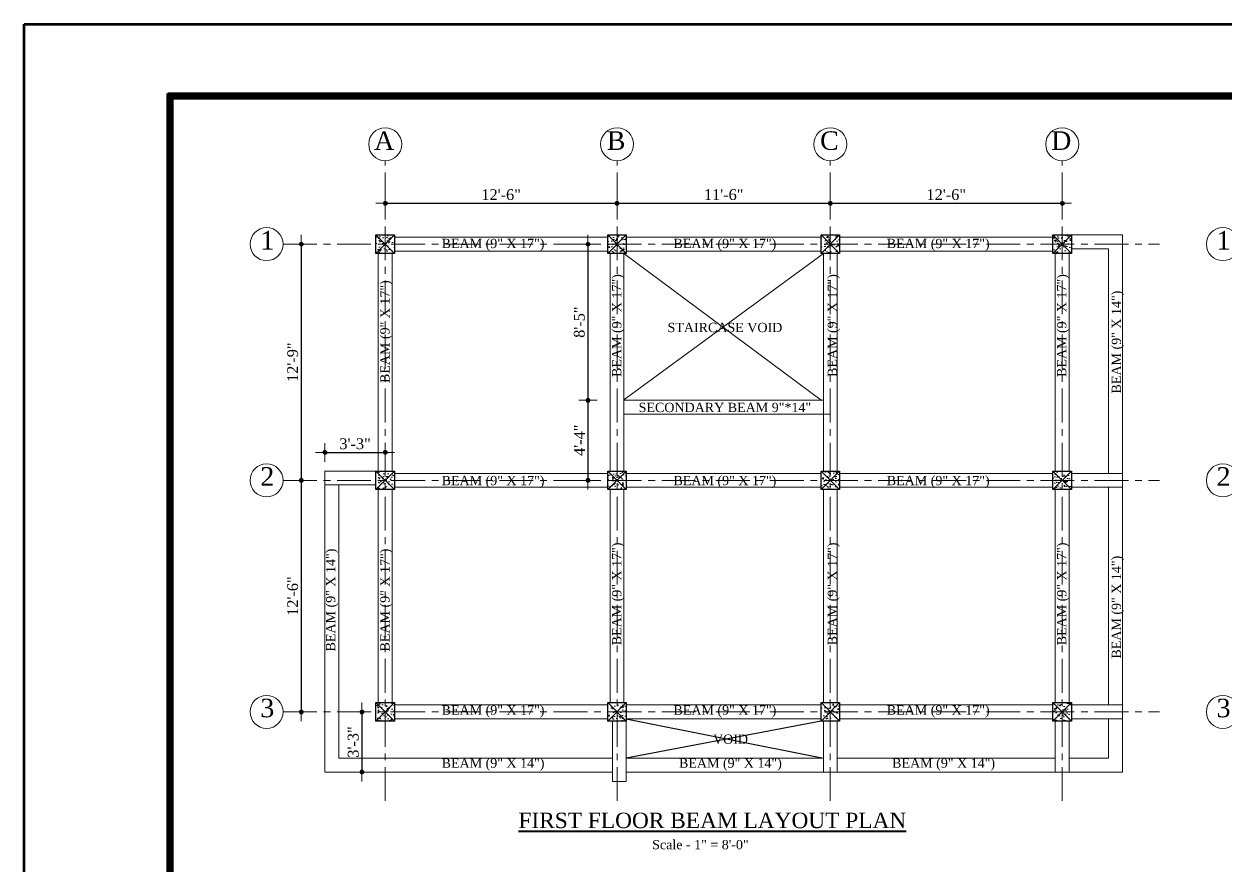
# Model space of a CAD drawing. Header units: inches. Extents: x 897 to 49934, y -34925 to -18564.
# Drawn here: x 23852 to 24630, y -23893 to -23348 of the extents above; entities that cross this region are included whole.
import ezdxf

# ---------------------------------------------------------------- set-up
doc = ezdxf.new("R2010")
doc.units = ezdxf.units.IN
doc.header["$LTSCALE"] = 35
doc.header["$MEASUREMENT"] = 0
doc.header["$PDMODE"] = 34
doc.linetypes.add('CENTERX2', pattern=[4, 2.5, -0.5, 0.5, -0.5])
doc.linetypes.add('DASHDOTX2', pattern=[2, 1, -0.5, 0, -0.5])
for name, color, linetype, lineweight in [('SES- Door&Window', 21, 'Continuous', 15), ('SES-CENTRE', 8, 'DASHDOTX2', 13), ('SES-DIMENSION', 142, 'Continuous', 13), ('SES-Excavation Line', 1, 'Continuous', 30), ('SES-HACTH', 8, 'Continuous', 13), ('SES-REBARS', 1, 'Continuous', 40), ('SES-SHEETS', 7, 'Continuous', 60), ('SES-SLAB OUTLINE', 4, 'Continuous', 18), ('SES-Staircase', 134, 'Continuous', 13), ('SES-TEXT', 3, 'Continuous', 20), ('SES-TitleText', 7, 'Continuous', 40), ('SES-Wall Plan', 6, 'Continuous', 30)]:
    doc.layers.add(name, color=color, linetype=linetype, lineweight=lineweight)
doc.styles.add('7 INCH', font='times.ttf', dxfattribs={"height": 7})
doc.styles.add('SES-ARAIL', font='times.ttf', dxfattribs={"height": 6})
doc.styles.add('SES-Title Text', font='times.ttf', dxfattribs={"height": 10})
doc.dimstyles.new('7 INCH', dxfattribs={"dimscale": 0, "dimtxt": 7, "dimasz": 1, "dimexe": 2, "dimexo": 9, "dimgap": 2, "dimtad": 1, "dimdec": 0, "dimzin": 3, "dimdsep": 46, "dimlunit": 4, "dimtxsty": '7 INCH', "dimblk": 'DIM', "dimcen": 3, "dimdle": 3, "dimse1": 1, "dimse2": 1, "dimclrd": 256, "dimclre": 256, "dimclrt": 7, "dimadec": 1, "dimazin": 2, "dimtfac": 1, "dimtdec": 0, "dimtix": 1, "dimtofl": 0, "dimtmove": 2, "dimatfit": 3, "dimldrblk": 'ARW', "dimfxl": 2, "dimfrac": 2, "dimtolj": 2, "dimtzin": 0, "dimarcsym": 0})

# ---------------------------------------------------------------- blocks, each defined once
blk = doc.blocks.new('c11')
at = {"layer": 'SES-HACTH', "linetype": 'ByBlock'}
h = blk.add_hatch(dxfattribs=at)
h.set_pattern_fill('AR-CONC', color=256)
h.set_pattern_definition([(50, (-20422.33, 19414.4167), (7.1726018, -0.6275213), [0.75, -8.25]), (355, (-20422.33, 19414.417), (-1.3875133, 7.5219213), [0.6, -6.6]), (100.451444, (-20421.732, 19414.3644), (5.7850885, 6.8943999), [0.637402, -7.0114211]), (46.1842, (-20422.33, 19416.417), (10.6724133, -1.6551928), [1.125, -12.375]), (96.635635, (-20421.441, 19416.279), (9.3466195, 9.741186), [0.9561034, -10.5171376]), (351.184164, (-20422.33, 19416.417), (9.3466195, 9.741186), [0.9, -9.9]), (21, (-20421.33, 19415.9167), (5.9690705, -4.0261889), [0.75, -8.25]), (326, (-20421.33, 19415.917), (2.4331533, 7.2515005), [0.6, -6.6]), (71.451445, (-20420.8325, 19415.581), (8.4022238, 3.2253115), [0.6374019, -7.0114211]), (37.5, (-20422.33, 19414.4167), (0.12159855, 3.32893854), [0, -6.52, 0, -6.7, 0, -6.625]), (7.5, (-20422.33, 19414.4167), (2.63069537, 3.9441171), [0, -3.82, 0, -6.37, 0, -2.525]), (327.5, (-20424.56, 19414.4167), (5.33822436, -0.22554872), [0, -2.5, 0, -7.8, 0, -10.35]), (317.5, (-20425.56, 19414.4167), (5.8318617, 1.0010498), [0, -3.25, 0, -5.18, 0, -7.35])])
h.paths.add_polyline_path([(-6, 6), (-6, -6), (6, -6), (6, 6)])
for p, q in [((-6, 6), (6, -6)), ((6, 6), (-6, -6))]:
    blk.add_line(p, q, dxfattribs=at)
at = {"layer": 'SES-Wall Plan', "linetype": 'ByBlock'}
blk.add_lwpolyline([(-6, 6), (6, 6), (6, -6), (-6, -6)], close=True, dxfattribs=at)
blk = doc.blocks.new('grid')
at = {"layer": 'SES-CENTRE', "color": 8, "linetype": 'CENTERX2', "ltscale": 0.25}
for p, q in [((19012.97, -23226.42), (19012.97, -22812.03)), ((19162.97, -23226.42), (19162.97, -22812.03)), ((19300.97, -23226.42), (19300.97, -22812.03)), ((19450.97, -23226.42), (19450.97, -22812.03)), ((18946.91, -22866.03), (19513.94, -22866.03)), ((18946.91, -23018.92), (19513.94, -23018.92)), ((18946.91, -23168.81), (19513.94, -23168.81))]:
    blk.add_line(p, q, dxfattribs=at)
at = {"layer": 'SES-DIMENSION'}
for centre in [(19012.97, -22801.35), (19162.97, -22801.35), (19300.97, -22801.35), (19450.97, -22801.35), (18936.23, -22866.03), (18936.23, -23018.92), (18936.23, -23168.81)]:
    blk.add_circle(centre, 10.68, dxfattribs=at)
at = {"layer": 'SES-REBARS', "linetype": 'ByBlock'}
for p in [(19012.97, -22866.03), (19162.97, -22866.03), (19300.97, -22866.03), (19450.97, -22866.03), (19012.97, -23018.92), (19162.97, -23018.92), (19300.97, -23018.92), (19450.97, -23018.92), (19012.97, -23168.81), (19162.97, -23168.81), (19300.97, -23168.81), (19450.97, -23168.81)]:
    blk.add_blockref('c11', p, dxfattribs=at)
at = {"layer": 'SES-TEXT', "lineweight": 30, "char_height": 12, "width": 17.5966, "attachment_point": 2, "style": 'SES-ARAIL'}
for s, insert in [('A', (19012.36, -22792.99)), ('B', (19162.36, -22792.99)), ('C', (19300.36, -22792.99)), ('D', (19450.36, -22792.99)), ('1', (18936.7, -22857.49)), ('2', (18936.7, -23010.38)), ('3', (18936.7, -23160.28))]:
    blk.add_mtext(s, dxfattribs=dict(at, insert=insert))
blk = doc.blocks.new('DIM')
at = {"layer": 'SES-DIMENSION'}
h = blk.add_hatch(color=256, dxfattribs=at)
h.paths.add_polyline_path([(0, 1.28), (0, 0), (1.28, 0, 0.414214)])
h.paths.add_polyline_path([(1.28, 0), (0, 0), (0, -1.28, 0.414214)])
h.paths.add_polyline_path([(0, 0), (-1.28, 0, 0.414214), (0, -1.28)])
h.paths.add_polyline_path([(0, 1.28, 0.414214), (-1.28, 0), (0, 0)])
for p, q in [((-6, 0), (6, 0)), ((0, 6), (0, -6))]:
    blk.add_line(p, q, dxfattribs=at)
blk.add_circle((0, 0), 1.28, dxfattribs=at)
blk = doc.blocks.new('*D516')
at = {"layer": 'Defpoints', "color": 0, "linetype": 'ByBlock', "transparency": 16777216}
for p in [(24235.7, -23464.44), (24085.7, -23484.9), (24235.7, -23484.9)]:
    blk.add_point(p, dxfattribs=at)
at = {"layer": 'SES-DIMENSION', "linetype": 'ByBlock', "lineweight": -2, "transparency": 16777216}
blk.add_line((24086.7, -23464.44), (24234.7, -23464.44), dxfattribs=at)
at = {"layer": 'SES-DIMENSION', "linetype": 'ByBlock', "lineweight": -2, "transparency": 16777216, "rotation": 180}
blk.add_blockref('DIM', (24085.7, -23464.44), dxfattribs=at)
at = {"layer": 'SES-DIMENSION', "linetype": 'ByBlock', "lineweight": -2, "transparency": 16777216}
blk.add_blockref('DIM', (24235.7, -23464.44), dxfattribs=at)
at = {"layer": 'SES-DIMENSION', "color": 7, "linetype": 'ByBlock', "transparency": 16777216, "insert": (24160.7, -23458.88), "char_height": 7, "attachment_point": 5, "style": '7 INCH'}
blk.add_mtext('\\A2;12\'-6"', dxfattribs=at)
blk = doc.blocks.new('ARW')
at = {"layer": 'SES-DIMENSION'}
blk.add_lwpolyline([(10, 0, 0, 6, 0), (0, 0, 0, 0, 0), (10, 0, 0, 0, 0)], format="xyseb", dxfattribs=at)
blk = doc.blocks.new('*D517')
at = {"layer": 'Defpoints', "color": 0, "linetype": 'ByBlock', "transparency": 16777216}
for p in [(24373.7, -23464.44), (24235.7, -23484.9), (24373.7, -23484.9)]:
    blk.add_point(p, dxfattribs=at)
at = {"layer": 'SES-DIMENSION', "linetype": 'ByBlock', "lineweight": -2, "transparency": 16777216}
blk.add_line((24236.7, -23464.44), (24372.7, -23464.44), dxfattribs=at)
at = {"layer": 'SES-DIMENSION', "linetype": 'ByBlock', "lineweight": -2, "transparency": 16777216, "rotation": 180}
blk.add_blockref('DIM', (24235.7, -23464.44), dxfattribs=at)
at = {"layer": 'SES-DIMENSION', "linetype": 'ByBlock', "lineweight": -2, "transparency": 16777216}
blk.add_blockref('DIM', (24373.7, -23464.44), dxfattribs=at)
at = {"layer": 'SES-DIMENSION', "color": 7, "linetype": 'ByBlock', "transparency": 16777216, "insert": (24304.7, -23458.88), "char_height": 7, "attachment_point": 5, "style": '7 INCH'}
blk.add_mtext('\\A2;11\'-6"', dxfattribs=at)
blk = doc.blocks.new('*D518')
at = {"layer": 'Defpoints', "color": 0, "linetype": 'ByBlock', "transparency": 16777216}
for p in [(24523.7, -23464.44), (24373.7, -23484.9), (24523.7, -23484.9)]:
    blk.add_point(p, dxfattribs=at)
at = {"layer": 'SES-DIMENSION', "linetype": 'ByBlock', "lineweight": -2, "transparency": 16777216}
blk.add_line((24374.7, -23464.44), (24522.7, -23464.44), dxfattribs=at)
at = {"layer": 'SES-DIMENSION', "linetype": 'ByBlock', "lineweight": -2, "transparency": 16777216, "rotation": 180}
blk.add_blockref('DIM', (24373.7, -23464.44), dxfattribs=at)
at = {"layer": 'SES-DIMENSION', "linetype": 'ByBlock', "lineweight": -2, "transparency": 16777216}
blk.add_blockref('DIM', (24523.7, -23464.44), dxfattribs=at)
at = {"layer": 'SES-DIMENSION', "color": 7, "linetype": 'ByBlock', "transparency": 16777216, "insert": (24448.7, -23458.88), "char_height": 7, "attachment_point": 5, "style": '7 INCH'}
blk.add_mtext('\\A2;12\'-6"', dxfattribs=at)
blk = doc.blocks.new('*D519')
at = {"layer": 'Defpoints', "color": 0, "linetype": 'ByBlock', "transparency": 16777216}
for p in [(24523.7, -23490.9), (24031.44, -23643.79), (24523.7, -23643.79)]:
    blk.add_point(p, dxfattribs=at)
at = {"layer": 'SES-DIMENSION', "linetype": 'ByBlock', "lineweight": -2, "transparency": 16777216}
blk.add_line((24031.44, -23491.9), (24031.44, -23642.79), dxfattribs=at)
for p, rotation in [((24031.44, -23490.9), 90), ((24031.44, -23643.79), 270)]:
    blk.add_blockref('DIM', p, dxfattribs=dict(at, rotation=rotation))
at = {"layer": 'SES-DIMENSION', "color": 7, "linetype": 'ByBlock', "transparency": 16777216, "insert": (24025.87, -23567.34), "char_height": 7, "attachment_point": 5, "rotation": 90, "style": '7 INCH'}
blk.add_mtext('\\A2;12\'-9"', dxfattribs=at)
blk = doc.blocks.new('*D520')
at = {"layer": 'Defpoints', "color": 0, "linetype": 'ByBlock', "transparency": 16777216}
for p in [(24523.7, -23643.79), (24031.44, -23793.68), (24079.7, -23793.68)]:
    blk.add_point(p, dxfattribs=at)
at = {"layer": 'SES-DIMENSION', "linetype": 'ByBlock', "lineweight": -2, "transparency": 16777216}
blk.add_line((24031.44, -23644.79), (24031.44, -23792.68), dxfattribs=at)
for p, rotation in [((24031.44, -23643.79), 90), ((24031.44, -23793.68), 270)]:
    blk.add_blockref('DIM', p, dxfattribs=dict(at, rotation=rotation))
at = {"layer": 'SES-DIMENSION', "color": 7, "linetype": 'ByBlock', "transparency": 16777216, "insert": (24025.88, -23718.74), "char_height": 7, "attachment_point": 5, "rotation": 90, "style": '7 INCH'}
blk.add_mtext('\\A2;12\'-6"', dxfattribs=at)
blk = doc.blocks.new('*D521')
at = {"layer": 'Defpoints', "color": 0, "linetype": 'ByBlock', "transparency": 16777216}
for p in [(24241.7, -23490.9), (24216.88, -23591.9), (24241.7, -23591.9)]:
    blk.add_point(p, dxfattribs=at)
at = {"layer": 'SES-DIMENSION', "linetype": 'ByBlock', "lineweight": -2, "transparency": 16777216}
blk.add_line((24216.88, -23491.9), (24216.88, -23590.9), dxfattribs=at)
for p, rotation in [((24216.88, -23490.9), 90), ((24216.88, -23591.9), 270)]:
    blk.add_blockref('DIM', p, dxfattribs=dict(at, rotation=rotation))
at = {"layer": 'SES-DIMENSION', "color": 7, "linetype": 'ByBlock', "transparency": 16777216, "insert": (24211.32, -23541.4), "char_height": 7, "attachment_point": 5, "rotation": 90, "style": '7 INCH'}
blk.add_mtext('\\A2;8\'-5"', dxfattribs=at)
blk = doc.blocks.new('*D522')
at = {"layer": 'Defpoints', "color": 0, "linetype": 'ByBlock', "transparency": 16777216}
for p in [(24241.7, -23591.9), (24216.88, -23643.79), (24229.7, -23643.79)]:
    blk.add_point(p, dxfattribs=at)
at = {"layer": 'SES-DIMENSION', "linetype": 'ByBlock', "lineweight": -2, "transparency": 16777216}
blk.add_line((24216.88, -23592.9), (24216.88, -23642.79), dxfattribs=at)
for p, rotation in [((24216.88, -23591.9), 90), ((24216.88, -23643.79), 270)]:
    blk.add_blockref('DIM', p, dxfattribs=dict(at, rotation=rotation))
at = {"layer": 'SES-DIMENSION', "color": 7, "linetype": 'ByBlock', "transparency": 16777216, "insert": (24211.38, -23617.84), "char_height": 7, "attachment_point": 5, "rotation": 90, "style": '7 INCH'}
blk.add_mtext('\\A2;4\'-4"', dxfattribs=at)
blk = doc.blocks.new('*D523')
at = {"layer": 'Defpoints', "color": 0, "linetype": 'ByBlock', "transparency": 16777216}
for p in [(24085.7, -23625.71), (24046.7, -23637.79), (24085.7, -23637.79)]:
    blk.add_point(p, dxfattribs=at)
at = {"layer": 'SES-DIMENSION', "linetype": 'ByBlock', "lineweight": -2, "transparency": 16777216}
blk.add_line((24047.7, -23625.71), (24084.7, -23625.71), dxfattribs=at)
at = {"layer": 'SES-DIMENSION', "linetype": 'ByBlock', "lineweight": -2, "transparency": 16777216, "rotation": 180}
blk.add_blockref('DIM', (24046.7, -23625.71), dxfattribs=at)
at = {"layer": 'SES-DIMENSION', "linetype": 'ByBlock', "lineweight": -2, "transparency": 16777216}
blk.add_blockref('DIM', (24085.7, -23625.71), dxfattribs=at)
at = {"layer": 'SES-DIMENSION', "color": 7, "linetype": 'ByBlock', "transparency": 16777216, "insert": (24066.2, -23620.15), "char_height": 7, "attachment_point": 5, "style": '7 INCH'}
blk.add_mtext('\\A2;3\'-3"', dxfattribs=at)
blk = doc.blocks.new('*D524')
at = {"linetype": 'ByBlock', "lineweight": -2, "transparency": 16777216}
blk.add_line((24070.61, -23794.68), (24070.61, -23831.68), dxfattribs=at)
at = {"layer": 'Defpoints', "color": 0, "linetype": 'ByBlock', "transparency": 16777216}
for p in [(24079.7, -23793.68), (24070.61, -23832.68), (24079.7, -23832.68)]:
    blk.add_point(p, dxfattribs=at)
at = {"linetype": 'ByBlock', "lineweight": -2, "transparency": 16777216}
for p, rotation in [((24070.61, -23793.68), 90), ((24070.61, -23832.68), 270)]:
    blk.add_blockref('DIM', p, dxfattribs=dict(at, rotation=rotation))
at = {"color": 7, "linetype": 'ByBlock', "transparency": 16777216, "insert": (24065.05, -23813.18), "char_height": 7, "attachment_point": 5, "rotation": 90, "style": '7 INCH'}
blk.add_mtext('\\A2;3\'-3"', dxfattribs=at)
blk = doc.blocks.new('s1')
at = {"layer": 'SES-SHEETS', "color": 8}
blk.add_lwpolyline([(14202.23, -12888.64), (17370.23, -12888.64), (17370.23, -15126.64), (14202.23, -15126.64)], close=True, dxfattribs=at)
at = {"layer": 'SES-SHEETS'}
for points in [[(14295.23, -12933.64), (17325.23, -12933.64), (17325.23, -15081.64), (14295.23, -15081.64)], [(14296.23, -12934.64), (17324.23, -12934.64), (17324.23, -15080.64), (14296.23, -15080.64)], [(14297.23, -12935.64), (17323.23, -12935.64), (17323.23, -15079.64), (14297.23, -15079.64)], [(14298.23, -12936.64), (17322.23, -12936.64), (17322.23, -15078.64), (14298.23, -15078.64)]]:
    blk.add_lwpolyline(points, close=True, dxfattribs=at)

msp = doc.modelspace()

# ---------------------------------------------------------------- linework, layer by layer
at = {"linetype": 'ByBlock'}
for points in [[(24241.7, -23798.18), (24369.2, -23823.68)], [(24367.7, -23799.68), (24241.7, -23823.68)]]:
    msp.add_lwpolyline(points, dxfattribs=at)
at = {"layer": 'SES-DIMENSION', "linetype": 'ByBlock'}
msp.add_line((24055.7, -23646.79), (24055.7, -23823.68), dxfattribs=at)
at = {"layer": 'SES-SLAB OUTLINE'}
for p, q in [((24091.7, -23486.4), (24229.7, -23486.4)), ((24241.7, -23486.4), (24367.7, -23486.4)), ((24379.7, -23486.4), (24517.7, -23486.4)), ((24081.2, -23496.9), (24081.2, -23637.79)), ((24090.2, -23496.9), (24090.2, -23637.79)), ((24091.7, -23495.4), (24229.7, -23495.4)), ((24231.2, -23496.9), (24231.2, -23637.79)), ((24240.2, -23496.9), (24240.2, -23637.79)), ((24241.7, -23495.4), (24367.7, -23495.4)), ((24369.2, -23496.9), (24369.2, -23637.79)), ((24378.2, -23496.9), (24378.2, -23637.79)), ((24379.7, -23495.4), (24517.7, -23495.4)), ((24519.2, -23496.9), (24519.2, -23637.79)), ((24528.2, -23496.9), (24528.2, -23637.79)), ((24091.7, -23639.29), (24229.7, -23639.29)), ((24241.7, -23639.29), (24367.7, -23639.29)), ((24379.7, -23639.29), (24517.7, -23639.29)), ((24529.7, -23639.29), (24562.7, -23639.29)), ((24081.2, -23649.79), (24081.2, -23787.68)), ((24090.2, -23649.79), (24090.2, -23787.68)), ((24091.7, -23648.29), (24229.7, -23648.29)), ((24231.2, -23649.79), (24231.2, -23787.68)), ((24240.2, -23649.79), (24240.2, -23787.68)), ((24241.7, -23648.29), (24367.7, -23648.29)), ((24369.2, -23649.79), (24369.2, -23787.68)), ((24378.2, -23649.79), (24378.2, -23787.68)), ((24379.7, -23648.29), (24517.7, -23648.29)), ((24519.2, -23649.79), (24519.2, -23787.68)), ((24528.2, -23649.79), (24528.2, -23787.68)), ((24529.7, -23648.29), (24562.7, -23648.29)), ((24091.7, -23789.18), (24229.7, -23789.18)), ((24241.7, -23789.18), (24367.7, -23789.18)), ((24379.7, -23789.18), (24517.7, -23789.18)), ((24529.7, -23789.18), (24562.7, -23789.18)), ((24091.7, -23798.18), (24229.7, -23798.18)), ((24241.7, -23798.18), (24367.7, -23798.18)), ((24369.2, -23799.68), (24369.2, -23832.68)), ((24378.2, -23799.68), (24378.2, -23832.68)), ((24379.7, -23798.18), (24517.7, -23798.18)), ((24519.2, -23799.68), (24519.2, -23832.68)), ((24528.2, -23799.68), (24528.2, -23832.68)), ((24529.7, -23798.18), (24562.7, -23798.18))]:
    msp.add_line(p, q, dxfattribs=at)
at = {"layer": 'SES-SLAB OUTLINE', "linetype": 'ByBlock'}
for p, q in [((24369.2, -23591.9), (24240.2, -23591.9)), ((24373.7, -23600.9), (24240.2, -23600.9)), ((24079.7, -23646.79), (24046.7, -23646.79)), ((24232.7, -23832.68), (24232.7, -23799.68)), ((24055.7, -23823.68), (24232.7, -23823.68))]:
    msp.add_line(p, q, dxfattribs=at)
for points in [[(24241.7, -23832.68), (24562.7, -23832.68), (24562.7, -23484.9), (24529.7, -23484.9)], [(24553.7, -23639.29), (24553.7, -23493.9), (24529.7, -23493.9)], [(24079.7, -23637.79), (24046.7, -23637.79), (24046.7, -23832.68), (24232.7, -23832.68)], [(24553.7, -23789.18), (24553.7, -23648.29)], [(24241.7, -23832.68), (24241.7, -23799.68)], [(24528.2, -23823.68), (24553.7, -23823.68), (24553.7, -23798.18)], [(24241.7, -23823.68), (24369.2, -23823.68)], [(24378.2, -23823.68), (24519.2, -23823.68)], [(24241.7, -23832.68), (24241.7, -23838.68), (24232.7, -23838.68), (24232.7, -23832.68)]]:
    msp.add_lwpolyline(points, dxfattribs=at)
at = {"layer": 'SES-Staircase', "linetype": 'ByBlock'}
for points in [[(24240.2, -23496.9), (24367.7, -23591.9)], [(24369.2, -23496.9), (24240.2, -23591.75)]]:
    msp.add_lwpolyline(points, dxfattribs=at)

# ---------------------------------------------------------------- block references
at = {"layer": 'SES- Door&Window'}
msp.add_blockref('s1', (9649.81, -10459.76), dxfattribs=at)
at = {"layer": 'SES-Excavation Line', "linetype": 'ByBlock'}
for p in [(5072.73, -624.87), (5691.42, -624.87)]:
    msp.add_blockref('grid', p, dxfattribs=at)

# ---------------------------------------------------------------- texts
at = {"layer": 'SES-TEXT', "linetype": 'ByBlock', "char_height": 6, "width": 120.1483, "attachment_point": 1, "style": 'SES-ARAIL'}
for s, insert in [('\\pxqc;BEAM (9" X 17")', (24095.41, -23487.43)), ('\\pxqc;BEAM (9" X 17")', (24245.41, -23487.43)), ('\\pxqc;BEAM (9" X 17")', (24383.41, -23487.43)), ('\\pxqc;STAIRCASE VOID', (24245.41, -23541.83)), ('\\pxqc;SECONDARY BEAM 9"*14"', (24245.41, -23593.59)), ('\\pxqc;BEAM (9" X 17")', (24095.41, -23640.92)), ('\\pxqc;BEAM (9" X 17")', (24245.41, -23640.92)), ('\\pxqc;BEAM (9" X 17")', (24383.41, -23640.92)), ('\\pxqc;BEAM (9" X 17")', (24095.41, -23789.48)), ('\\pxqc;BEAM (9" X 17")', (24245.41, -23789.48)), ('\\pxqc;BEAM (9" X 17")', (24383.41, -23789.48)), ('\\pxqc;VOID', (24249.05, -23808.33)), ('\\pxqc;BEAM (9" X 14")', (24095.41, -23823.83)), ('\\pxqc;BEAM (9" X 14")', (24248.97, -23823.83)), ('\\pxqc;BEAM (9" X 14")', (24386.92, -23823.83))]:
    msp.add_mtext(s, dxfattribs=dict(at, insert=insert))
at = {"layer": 'SES-TEXT', "linetype": 'ByBlock', "char_height": 6, "width": 120.1483, "attachment_point": 1, "rotation": 90, "style": 'SES-ARAIL'}
for s, insert in [('\\pxqc;BEAM (9" X 17")', (24082.5, -23607.61)), ('\\pxqc;BEAM (9" X 17")', (24232.5, -23603.67)), ('\\pxqc;BEAM (9" X 17")', (24372, -23603.67)), ('\\pxqc;BEAM (9" X 17")', (24520.4, -23603.67)), ('\\pxqc;BEAM (9" X 14")', (24555.77, -23614.33)), ('\\pxqc;BEAM (9" X 17")', (24232.5, -23777.39)), ('\\pxqc;BEAM (9" X 17")', (24372, -23777.39)), ('\\pxqc;BEAM (9" X 17")', (24520.4, -23777.39)), ('\\pxqc;BEAM (9" X 14")', (24047.4, -23781.34)), ('\\pxqc;BEAM (9" X 17")', (24082.5, -23781.34)), ('\\pxqc;BEAM (9" X 14")', (24555.77, -23785.97))]:
    msp.add_mtext(s, dxfattribs=dict(at, insert=insert))
at = {"layer": 'SES-TitleText', "ltscale": 10, "style": 'SES-ARAIL'}
msp.add_text('Scale - 1" = 8\'-0"', height=6, dxfattribs=at).set_placement((24258.41, -23882.61))
at = {"layer": 'SES-TitleText', "insert": (24171.92, -23858.92), "char_height": 10, "width": 289.6719, "attachment_point": 1, "style": 'SES-Title Text'}
msp.add_mtext('{\\LFIRST FLOOR BEAM LAYOUT PLAN}', dxfattribs=at)

# ---------------------------------------------------------------- dimensions: what is measured, and where the dimension line sits
at = {"linetype": 'ByBlock'}
dim = msp.add_linear_dim(base=(24070.61, -23832.68), p1=(24079.7, -23793.68), p2=(24079.7, -23832.68), angle=90, dimstyle='7 INCH', override={"dimscale": 1}, dxfattribs=at)
dim.commit()
dim.dimension.update_dxf_attribs({"geometry": '*D524', "text_midpoint": (24065.05, -23813.18)})
at = {"layer": 'SES-DIMENSION', "linetype": 'ByBlock'}
for base, p1, p2, picture, middle in [((24235.7, -23464.44), (24085.7, -23484.9), (24235.7, -23484.9), '*D516', (24160.7, -23458.88)), ((24373.7, -23464.44), (24235.7, -23484.9), (24373.7, -23484.9), '*D517', (24304.7, -23458.88)), ((24523.7, -23464.44), (24373.7, -23484.9), (24523.7, -23484.9), '*D518', (24448.7, -23458.88)), ((24085.7, -23625.71), (24046.7, -23637.79), (24085.7, -23637.79), '*D523', (24066.2, -23620.15))]:
    dim = msp.add_linear_dim(base=base, p1=p1, p2=p2, dimstyle='7 INCH', override={"dimscale": 1}, dxfattribs=at)
    dim.commit()
    dim.dimension.update_dxf_attribs({"geometry": picture, "text_midpoint": middle})
for base, p1, p2, picture, middle in [((24031.44, -23643.79), (24523.7, -23490.9), (24523.7, -23643.79), '*D519', (24025.87, -23567.34)), ((24216.88, -23591.9), (24241.7, -23490.9), (24241.7, -23591.9), '*D521', (24211.32, -23541.4)), ((24216.88, -23643.79), (24241.7, -23591.9), (24229.7, -23643.79), '*D522', (24211.38, -23617.84)), ((24031.44, -23793.68), (24523.7, -23643.79), (24079.7, -23793.68), '*D520', (24025.88, -23718.74))]:
    dim = msp.add_linear_dim(base=base, p1=p1, p2=p2, angle=90, dimstyle='7 INCH', override={"dimscale": 1}, dxfattribs=at)
    dim.commit()
    dim.dimension.update_dxf_attribs({"geometry": picture, "text_midpoint": middle})

doc.saveas('drawing.dxf')
